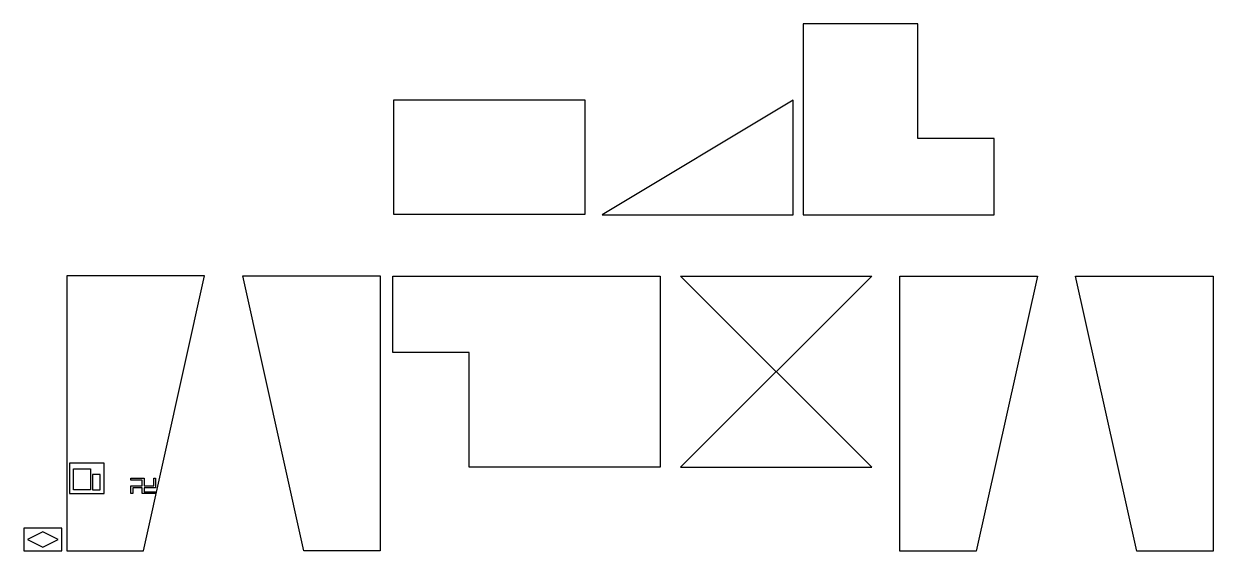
# Model space of a CAD drawing. Header units: millimetres. Extents: x 3 to 314, y 2 to 140.
import ezdxf

# ---------------------------------------------------------------- set-up
doc = ezdxf.new("R2010")
doc.units = ezdxf.units.MM

msp = doc.modelspace()

# ---------------------------------------------------------------- linework, layer by layer
for p, q in [((236.96, 139.94), (206.96, 139.94)), ((206.96, 139.94), (206.96, 89.94)), ((236.96, 109.94), (236.96, 139.94)), ((99.87, 120), (149.87, 120)), ((99.87, 90), (99.87, 120)), ((149.87, 120), (149.87, 90)), ((204.35, 119.94), (154.35, 89.94)), ((204.35, 89.94), (204.35, 119.94)), ((256.96, 109.94), (236.96, 109.94)), ((256.96, 89.94), (256.96, 109.94)), ((149.87, 90), (99.87, 90)), ((154.35, 89.94), (204.35, 89.94)), ((206.96, 89.94), (256.96, 89.94)), ((50.3, 74.02), (14.3, 74.02)), ((14.3, 74.02), (14.3, 2.02)), ((34.3, 2.02), (50.3, 74.02)), ((60.3, 74.02), (96.3, 74.02)), ((76.3, 2.02), (60.3, 74.02)), ((96.3, 74.02), (96.3, 2.02)), ((99.58, 73.91), (169.58, 73.91)), ((99.58, 53.91), (99.58, 73.91)), ((169.58, 73.91), (169.58, 23.91)), ((174.91, 73.93), (224.91, 73.93)), ((224.91, 73.93), (174.91, 23.93)), ((224.91, 23.93), (174.91, 73.93)), ((232.29, 73.93), (268.29, 73.93)), ((232.29, 1.93), (232.29, 73.93)), ((268.29, 73.93), (252.29, 1.93)), ((278.29, 73.93), (314.29, 73.93)), ((294.29, 1.93), (278.29, 73.93)), ((314.29, 73.93), (314.29, 1.93)), ((119.58, 53.91), (99.58, 53.91)), ((119.58, 23.91), (119.58, 53.91)), ((24, 25), (15, 25)), ((15, 25), (15, 17)), ((24, 17), (24, 25)), ((16, 18), (16, 23.5)), ((16, 23.5), (20.5, 23.5)), ((20.5, 23.5), (20.5, 18)), ((23, 22), (21, 22)), ((21, 22), (21, 18)), ((23, 18), (23, 22)), ((169.58, 23.91), (119.58, 23.91)), ((174.91, 23.93), (224.91, 23.93)), ((31, 21), (34.5, 21)), ((31, 20.5), (31, 21)), ((34, 20.5), (31, 20.5)), ((31, 17), (31, 19)), ((31, 19), (34, 19)), ((34, 19), (34, 20.5)), ((34.5, 21), (34.5, 19)), ((34.5, 19), (37, 19)), ((37, 19), (37, 21)), ((37, 21), (37.5, 21)), ((37.5, 21), (37.5, 18.5)), ((15, 17), (24, 17)), ((20.5, 18), (16, 18)), ((21, 18), (23, 18)), ((31.5, 17), (31, 17)), ((34, 18.5), (31.5, 18.5)), ((31.5, 18.5), (31.5, 17)), ((34, 17), (34, 18.5)), ((37.5, 17), (34, 17)), ((37.5, 18.5), (34.5, 18.5)), ((34.5, 18.5), (34.5, 17.5)), ((34.5, 17.5), (37.5, 17.5)), ((37.5, 17.5), (37.5, 17)), ((13, 8), (3, 8)), ((3, 8), (3, 2)), ((8, 7), (4, 5)), ((12, 5), (8, 7)), ((13, 2), (13, 8)), ((4, 5), (8, 3)), ((8, 3), (12, 5)), ((3, 2), (13, 2)), ((14.3, 2.02), (34.3, 2.02)), ((96.3, 2.02), (76.3, 2.02)), ((252.29, 1.93), (232.29, 1.93)), ((314.29, 1.93), (294.29, 1.93))]:
    msp.add_line(p, q)

doc.saveas('drawing.dxf')
